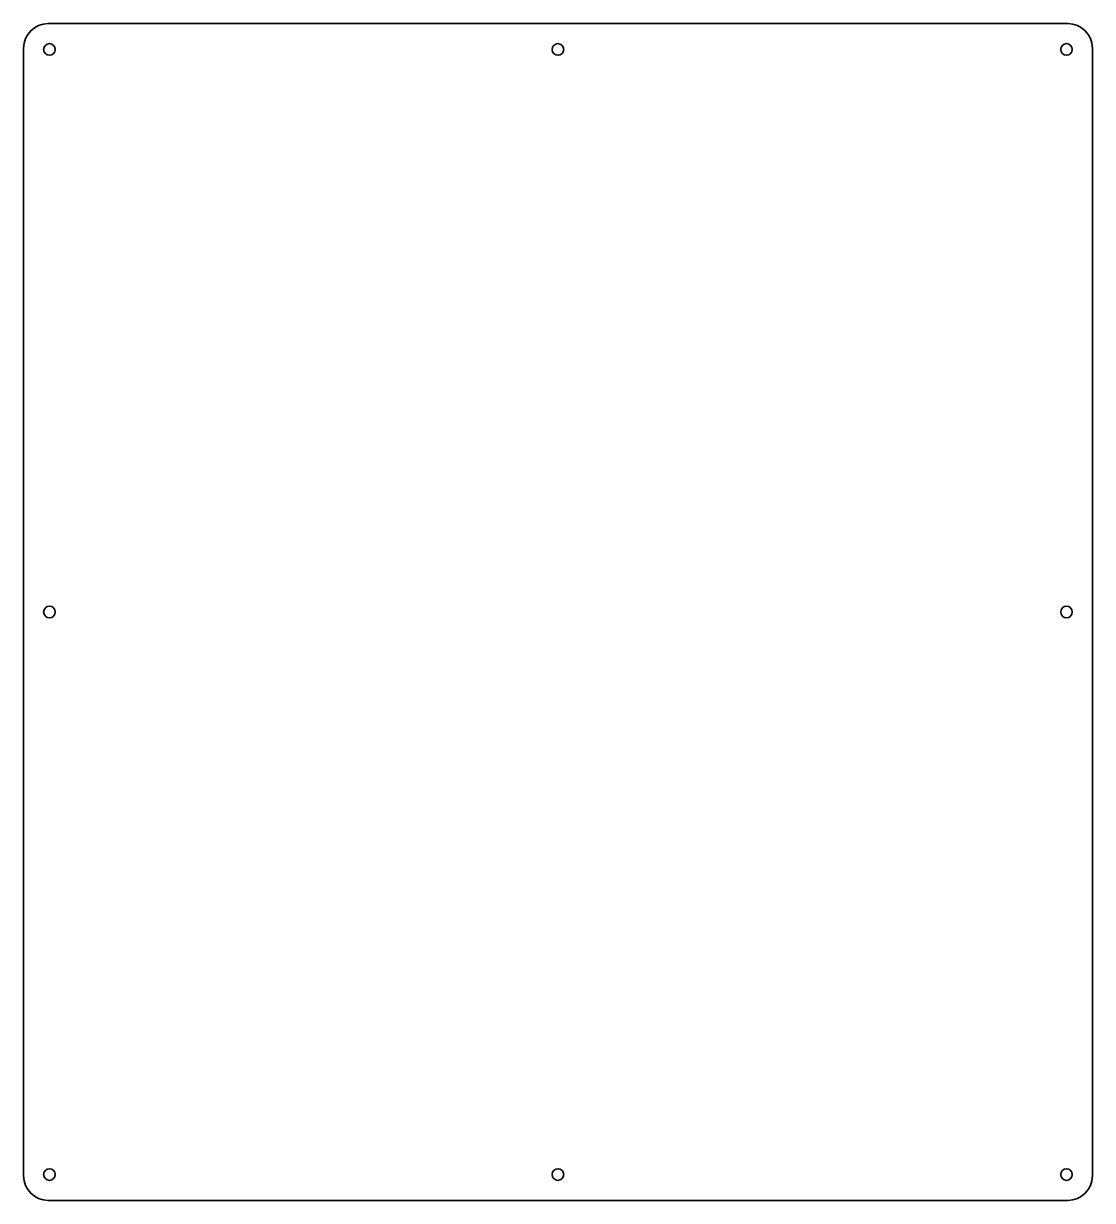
# Model space of a CAD drawing. Header units: millimetres. Extents: x 0 to 609, y 0 to 671.
import ezdxf

# ---------------------------------------------------------------- set-up
doc = ezdxf.new("R2010")
doc.units = ezdxf.units.MM
doc.layers.add('SIMUMAK Visible (ISO)', color=7, linetype='Continuous', lineweight=35)

# ---------------------------------------------------------------- blocks, each defined once
blk = doc.blocks.new('SIL-V025-TFSP001_Sheet_SIL-V025-TFSP001')
at = {"layer": 'SIMUMAK Visible (ISO)'}
for p, q in [((-290.53, 335.36), (290.52, 335.36)), ((-304.52, -321.36), (-304.52, 321.36)), ((304.52, 321.36), (304.52, -321.36)), ((290.52, -335.36), (-290.53, -335.36))]:
    blk.add_line(p, q, dxfattribs=at)
for centre in [(-289.76, 320.6), (0, 320.6), (289.76, 320.6), (-289.76, 0), (289.76, 0), (-289.76, -320.6), (0, -320.6), (289.76, -320.6)]:
    blk.add_circle(centre, 3.3, dxfattribs=at)
at = {"layer": 'SIMUMAK Visible (ISO)', "extrusion": (0, 0, -1)}
for centre, start, end in [((290.52, 321.36), 0, 90), ((-290.53, 321.36), 90, 180), ((290.52, -321.36), 270, 0), ((-290.53, -321.36), 180, 270)]:
    blk.add_arc(centre, 14, start, end, dxfattribs=at)

msp = doc.modelspace()

# ---------------------------------------------------------------- block references
msp.add_blockref('SIL-V025-TFSP001_Sheet_SIL-V025-TFSP001', (304.52, 335.36))

doc.saveas('drawing.dxf')
